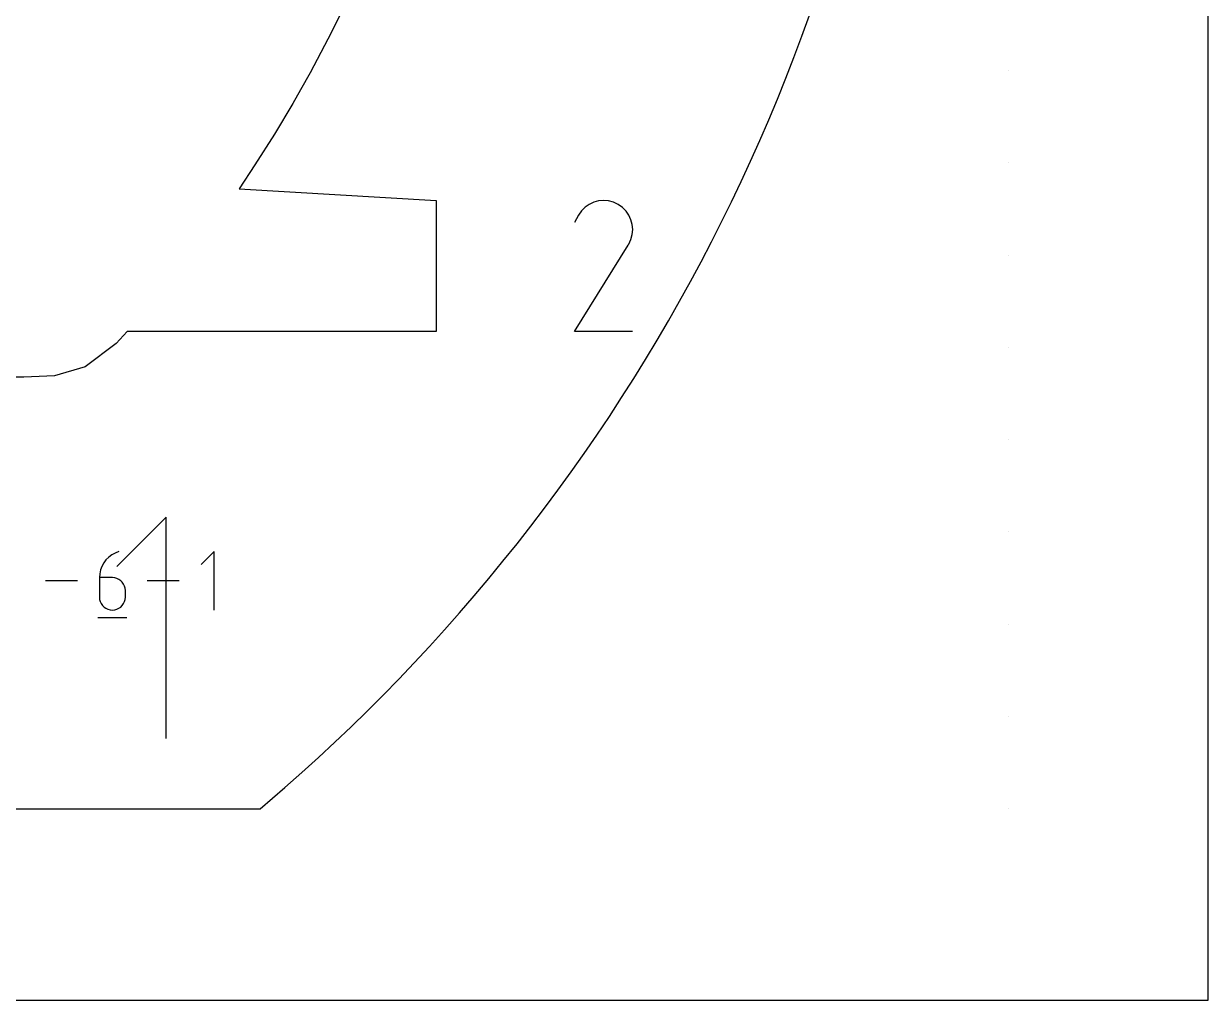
# Model space of a CAD drawing. Header units: metres. Extents: x 0 to 18, y 0 to 24.
# Drawn here: x 16.395 to 18, y 0 to 1.323 of the extents above; entities that cross this region are included whole.
import ezdxf

# ---------------------------------------------------------------- set-up
doc = ezdxf.new("R2010")
doc.units = ezdxf.units.M

msp = doc.modelspace()

# ---------------------------------------------------------------- linework, layer by layer
at = {"layer": 'annotation', "color": 1}
for p, q in [((17.728715, 1.25935), (17.728715, 1.25935)), ((17.728715, 1.25935), (17.728715, 1.25935)), ((17.728715, 1.25935), (17.728715, 1.25935)), ((17.728715, 1.25935), (17.728715, 1.25935)), ((17.728715, 1.25935), (17.728715, 1.25935)), ((17.728715, 1.25935), (17.728715, 1.25935)), ((17.728715, 1.25935), (17.728715, 1.25935)), ((17.728715, 1.25935), (17.728715, 1.25935)), ((17.728715, 1.25935), (17.728715, 1.25935)), ((17.728715, 1.25935), (17.728715, 1.25935)), ((17.728715, 1.25935), (17.728715, 1.25935)), ((17.728715, 1.25935), (17.728715, 1.25935)), ((17.728715, 1.25935), (17.728715, 1.25935)), ((17.728715, 1.25935), (17.728715, 1.25935)), ((17.728715, 1.25935), (17.728715, 1.25935)), ((17.728715, 1.25935), (17.728715, 1.25935)), ((17.728715, 1.25935), (17.728715, 1.25935)), ((17.728715, 1.25935), (17.728715, 1.25935)), ((17.728715, 1.25935), (17.728715, 1.25935)), ((17.728715, 1.25935), (17.728715, 1.25935)), ((17.728715, 1.25935), (17.728715, 1.25935)), ((17.728715, 1.25935), (17.728715, 1.25935)), ((17.728715, 1.25935), (17.728715, 1.25935)), ((17.728715, 1.25935), (17.728715, 1.25935)), ((17.728715, 1.25935), (17.728715, 1.25935)), ((17.728715, 1.25935), (17.728715, 1.25935)), ((17.728715, 1.25935), (17.728715, 1.25935)), ((17.728715, 1.25935), (17.728715, 1.25935)), ((17.728715, 1.25935), (17.728715, 1.25935)), ((17.728715, 1.25935), (17.728715, 1.25935)), ((17.728715, 1.25935), (17.728715, 1.25935)), ((17.728715, 1.25935), (17.728715, 1.25935)), ((17.728715, 1.25935), (17.728715, 1.25935)), ((17.728715, 1.25935), (17.728715, 1.25935)), ((17.728715, 1.25935), (17.728715, 1.25935)), ((17.728715, 1.25935), (17.728715, 1.25935)), ((17.728715, 1.25935), (17.728715, 1.25935)), ((17.728715, 1.25935), (17.728715, 1.25935)), ((17.728715, 1.25935), (17.728715, 1.25935)), ((17.728715, 1.25935), (17.728715, 1.25935)), ((17.728715, 1.25935), (17.728715, 1.25935)), ((17.728715, 1.25935), (17.728715, 1.25935)), ((17.728715, 1.25935), (17.728715, 1.25935)), ((17.728715, 1.25935), (17.728715, 1.25935)), ((17.728715, 1.25935), (17.728715, 1.25935)), ((17.728715, 1.25935), (17.728715, 1.25935)), ((17.728715, 1.25935), (17.728715, 1.25935)), ((17.728715, 1.25935), (17.728715, 1.25935)), ((17.728715, 1.25935), (17.728715, 1.25935)), ((17.728715, 1.25935), (17.728715, 1.25935)), ((17.728715, 1.25935), (17.728715, 1.25935)), ((17.728715, 1.25935), (17.728715, 1.25935)), ((17.728715, 1.25935), (17.728715, 1.25935)), ((17.728715, 1.25935), (17.728715, 1.25935)), ((17.728715, 1.13435), (17.728715, 1.13435)), ((17.728715, 1.13435), (17.728715, 1.13435)), ((17.728715, 1.13435), (17.728715, 1.13435)), ((17.728715, 1.13435), (17.728715, 1.13435)), ((17.728715, 1.13435), (17.728715, 1.13435)), ((17.728715, 1.13435), (17.728715, 1.13435)), ((17.728715, 1.13435), (17.728715, 1.13435)), ((17.728715, 1.13435), (17.728715, 1.13435)), ((17.728715, 1.13435), (17.728715, 1.13435)), ((17.728715, 1.13435), (17.728715, 1.13435)), ((17.728715, 1.13435), (17.728715, 1.13435)), ((17.728715, 1.13435), (17.728715, 1.13435)), ((17.728715, 1.13435), (17.728715, 1.13435)), ((17.728715, 1.13435), (17.728715, 1.13435)), ((17.728715, 1.13435), (17.728715, 1.13435)), ((17.728715, 1.13435), (17.728715, 1.13435)), ((17.728715, 1.13435), (17.728715, 1.13435)), ((17.728715, 1.13435), (17.728715, 1.13435)), ((17.728715, 1.13435), (17.728715, 1.13435)), ((17.728715, 1.13435), (17.728715, 1.13435)), ((17.728715, 1.13435), (17.728715, 1.13435)), ((17.728715, 1.13435), (17.728715, 1.13435)), ((17.728715, 1.13435), (17.728715, 1.13435)), ((17.728715, 1.13435), (17.728715, 1.13435)), ((17.728715, 1.13435), (17.728715, 1.13435)), ((17.728715, 1.13435), (17.728715, 1.13435)), ((17.728715, 1.13435), (17.728715, 1.13435)), ((17.728715, 1.13435), (17.728715, 1.13435)), ((17.728715, 1.13435), (17.728715, 1.13435)), ((17.728715, 1.13435), (17.728715, 1.13435)), ((17.728715, 1.13435), (17.728715, 1.13435)), ((17.728715, 1.13435), (17.728715, 1.13435)), ((17.728715, 1.13435), (17.728715, 1.13435)), ((17.728715, 1.13435), (17.728715, 1.13435)), ((17.728715, 1.13435), (17.728715, 1.13435)), ((17.728715, 1.13435), (17.728715, 1.13435)), ((17.728715, 1.13435), (17.728715, 1.13435)), ((17.728715, 1.13435), (17.728715, 1.13435)), ((17.728715, 1.13435), (17.728715, 1.13435)), ((17.728715, 1.13435), (17.728715, 1.13435)), ((17.728715, 1.13435), (17.728715, 1.13435)), ((17.728715, 1.13435), (17.728715, 1.13435)), ((17.728715, 1.13435), (17.728715, 1.13435)), ((17.728715, 1.13435), (17.728715, 1.13435)), ((17.728715, 1.13435), (17.728715, 1.13435)), ((17.728715, 1.13435), (17.728715, 1.13435)), ((17.728715, 1.13435), (17.728715, 1.13435)), ((17.728715, 1.13435), (17.728715, 1.13435)), ((17.728715, 1.13435), (17.728715, 1.13435)), ((17.728715, 1.13435), (17.728715, 1.13435)), ((17.728715, 1.13435), (17.728715, 1.13435)), ((17.728715, 1.13435), (17.728715, 1.13435)), ((17.728715, 1.13435), (17.728715, 1.13435)), ((17.728715, 1.13435), (17.728715, 1.13435)), ((17.728715, 1.13435), (17.728715, 1.13435)), ((17.728715, 1.13435), (17.728715, 1.13435)), ((17.728715, 1.13435), (17.728715, 1.13435)), ((17.728715, 1.13435), (17.728715, 1.13435)), ((17.728715, 1.13435), (17.728715, 1.13435)), ((17.728715, 1.13435), (17.728715, 1.13435)), ((17.728715, 1.13435), (17.728715, 1.13435)), ((17.728715, 1.13435), (17.728715, 1.13435)), ((17.728715, 1.13435), (17.728715, 1.13435)), ((17.728715, 1.13435), (17.728715, 1.13435)), ((17.728715, 1.13435), (17.728715, 1.13435)), ((17.728715, 1.13435), (17.728715, 1.13435)), ((17.728715, 1.13435), (17.728715, 1.13435)), ((17.728715, 1.13435), (17.728715, 1.13435)), ((17.728715, 1.13435), (17.728715, 1.13435)), ((17.728715, 1.13435), (17.728715, 1.13435)), ((17.728715, 1.13435), (17.728715, 1.13435)), ((17.728715, 1.13435), (17.728715, 1.13435)), ((17.728715, 1.13435), (17.728715, 1.13435)), ((17.728715, 1.13435), (17.728715, 1.13435)), ((17.728715, 1.13435), (17.728715, 1.13435)), ((17.728715, 1.13435), (17.728715, 1.13435)), ((17.728715, 1.13435), (17.728715, 1.13435)), ((17.728715, 1.13435), (17.728715, 1.13435)), ((17.728715, 1.13435), (17.728715, 1.13435)), ((17.728715, 1.13435), (17.728715, 1.13435)), ((17.728715, 1.13435), (17.728715, 1.13435)), ((17.728715, 1.13435), (17.728715, 1.13435)), ((17.728715, 1.13435), (17.728715, 1.13435)), ((17.728715, 1.13435), (17.728715, 1.13435)), ((17.728715, 1.13435), (17.728715, 1.13435)), ((17.728715, 1.13435), (17.728715, 1.13435)), ((17.728715, 1.13435), (17.728715, 1.13435)), ((17.728715, 1.13435), (17.728715, 1.13435)), ((17.728715, 1.13435), (17.728715, 1.13435)), ((17.728715, 1.13435), (17.728715, 1.13435)), ((17.728715, 1.13435), (17.728715, 1.13435)), ((17.728715, 1.13435), (17.728715, 1.13435)), ((17.728715, 1.13435), (17.728715, 1.13435)), ((17.728715, 1.13435), (17.728715, 1.13435)), ((17.728715, 1.13435), (17.728715, 1.13435)), ((17.728715, 1.13435), (17.728715, 1.13435)), ((17.728715, 1.13435), (17.728715, 1.13435)), ((17.728715, 1.13435), (17.728715, 1.13435)), ((17.728715, 1.13435), (17.728715, 1.13435)), ((17.728715, 1.13435), (17.728715, 1.13435)), ((17.728715, 1.13435), (17.728715, 1.13435)), ((17.728715, 1.13435), (17.728715, 1.13435)), ((17.728715, 1.13435), (17.728715, 1.13435)), ((17.728715, 1.13435), (17.728715, 1.13435)), ((17.728715, 1.13435), (17.728715, 1.13435)), ((17.728715, 1.13435), (17.728715, 1.13435)), ((17.728715, 1.13435), (17.728715, 1.13435)), ((17.728715, 1.13435), (17.728715, 1.13435)), ((17.728715, 1.13435), (17.728715, 1.13435)), ((17.728715, 1.13435), (17.728715, 1.13435)), ((17.728715, 1.13435), (17.728715, 1.13435)), ((17.728715, 1.13435), (17.728715, 1.13435)), ((17.728715, 1.13435), (17.728715, 1.13435)), ((17.728715, 1.13435), (17.728715, 1.13435)), ((17.728715, 1.13435), (17.728715, 1.13435)), ((17.728715, 1.13435), (17.728715, 1.13435)), ((17.728715, 1.13435), (17.728715, 1.13435)), ((17.728715, 1.13435), (17.728715, 1.13435)), ((17.728715, 1.13435), (17.728715, 1.13435)), ((17.728715, 1.13435), (17.728715, 1.13435)), ((17.728715, 1.13435), (17.728715, 1.13435)), ((17.728715, 1.13435), (17.728715, 1.13435)), ((17.728715, 1.13435), (17.728715, 1.13435)), ((17.728715, 1.13435), (17.728715, 1.13435)), ((17.728715, 1.13435), (17.728715, 1.13435)), ((17.728715, 1.13435), (17.728715, 1.13435)), ((17.728715, 1.13435), (17.728715, 1.13435)), ((17.728715, 1.13435), (17.728715, 1.13435)), ((17.728715, 1.13435), (17.728715, 1.13435)), ((17.728715, 1.13435), (17.728715, 1.13435)), ((17.728715, 1.13435), (17.728715, 1.13435)), ((17.728715, 1.13435), (17.728715, 1.13435)), ((17.728715, 1.13435), (17.728715, 1.13435)), ((17.728715, 1.13435), (17.728715, 1.13435)), ((17.161364, 1.078097), (17.155763, 1.074235)), ((17.167486, 1.080919), (17.161364, 1.078097)), ((17.173979, 1.082661), (17.167486, 1.080919)), ((17.180693, 1.083284), (17.173979, 1.082661)), ((17.187479, 1.08275), (17.180693, 1.083284)), ((17.194186, 1.081019), (17.187479, 1.08275)), ((17.200664, 1.078053), (17.194186, 1.081019)), ((17.206458, 1.073939), (17.200664, 1.078053)), ((17.200664, 1.078053), (17.200664, 1.078053)), ((17.146724, 1.063544), (17.141546, 1.053611)), ((17.150833, 1.069371), (17.146724, 1.063544)), ((17.155763, 1.074235), (17.150833, 1.069371)), ((17.211302, 1.069002), (17.206458, 1.073939)), ((17.215154, 1.063393), (17.211302, 1.069002)), ((17.21797, 1.057264), (17.215154, 1.063393)), ((17.219707, 1.050767), (17.21797, 1.057264)), ((17.220322, 1.044051), (17.219707, 1.050767)), ((17.219773, 1.03727), (17.220322, 1.044051)), ((17.215006, 1.024113), (17.218015, 1.030573)), ((17.218015, 1.030573), (17.219773, 1.03727)), ((17.141434, 0.905721), (17.214305, 1.023033)), ((17.214305, 1.023033), (17.214392, 1.023141)), ((17.214305, 1.023033), (17.214305, 1.023033)), ((17.214392, 1.023141), (17.214475, 1.023249)), ((17.214475, 1.023249), (17.214556, 1.02336)), ((17.214556, 1.02336), (17.214634, 1.023473)), ((17.214634, 1.023473), (17.21471, 1.02359)), ((17.21471, 1.02359), (17.214785, 1.023712)), ((17.214785, 1.023712), (17.214859, 1.023839)), ((17.214859, 1.023839), (17.214932, 1.023972)), ((17.214932, 1.023972), (17.215006, 1.024113)), ((17.215006, 1.024113), (17.215006, 1.024113)), ((17.728715, 1.00935), (17.728715, 1.00935)), ((17.728715, 1.00935), (17.728715, 1.00935)), ((17.728715, 1.00935), (17.728715, 1.00935)), ((17.728715, 1.00935), (17.728715, 1.00935)), ((17.728715, 1.00935), (17.728715, 1.00935)), ((17.728715, 1.00935), (17.728715, 1.00935)), ((17.728715, 1.00935), (17.728715, 1.00935)), ((17.728715, 1.00935), (17.728715, 1.00935)), ((17.728715, 1.00935), (17.728715, 1.00935)), ((17.728715, 1.00935), (17.728715, 1.00935)), ((17.728715, 1.00935), (17.728715, 1.00935)), ((17.728715, 1.00935), (17.728715, 1.00935)), ((17.728715, 1.00935), (17.728715, 1.00935)), ((17.728715, 1.00935), (17.728715, 1.00935)), ((17.728715, 1.00935), (17.728715, 1.00935)), ((17.728715, 1.00935), (17.728715, 1.00935)), ((17.728715, 1.00935), (17.728715, 1.00935)), ((17.728715, 1.00935), (17.728715, 1.00935)), ((17.728715, 1.00935), (17.728715, 1.00935)), ((17.728715, 1.00935), (17.728715, 1.00935)), ((17.728715, 1.00935), (17.728715, 1.00935)), ((17.728715, 1.00935), (17.728715, 1.00935)), ((17.728715, 1.00935), (17.728715, 1.00935)), ((17.728715, 1.00935), (17.728715, 1.00935)), ((17.728715, 1.00935), (17.728715, 1.00935)), ((17.728715, 1.00935), (17.728715, 1.00935)), ((17.728715, 1.00935), (17.728715, 1.00935)), ((17.728715, 1.00935), (17.728715, 1.00935)), ((17.728715, 1.00935), (17.728715, 1.00935)), ((17.728715, 1.00935), (17.728715, 1.00935)), ((17.728715, 1.00935), (17.728715, 1.00935)), ((17.728715, 1.00935), (17.728715, 1.00935)), ((17.728715, 1.00935), (17.728715, 1.00935)), ((17.728715, 1.00935), (17.728715, 1.00935)), ((17.728715, 1.00935), (17.728715, 1.00935)), ((17.728715, 1.00935), (17.728715, 1.00935)), ((17.728715, 1.00935), (17.728715, 1.00935)), ((17.728715, 1.00935), (17.728715, 1.00935)), ((17.728715, 1.00935), (17.728715, 1.00935)), ((17.728715, 1.00935), (17.728715, 1.00935)), ((17.728715, 1.00935), (17.728715, 1.00935)), ((17.728715, 1.00935), (17.728715, 1.00935)), ((17.728715, 1.00935), (17.728715, 1.00935)), ((17.728715, 1.00935), (17.728715, 1.00935)), ((17.728715, 1.00935), (17.728715, 1.00935)), ((17.728715, 1.00935), (17.728715, 1.00935)), ((17.728715, 1.00935), (17.728715, 1.00935)), ((17.728715, 1.00935), (17.728715, 1.00935)), ((17.728715, 1.00935), (17.728715, 1.00935)), ((17.728715, 1.00935), (17.728715, 1.00935)), ((17.728715, 1.00935), (17.728715, 1.00935)), ((17.728715, 1.00935), (17.728715, 1.00935)), ((17.728715, 1.00935), (17.728715, 1.00935)), ((17.728715, 1.00935), (17.728715, 1.00935)), ((17.728715, 1.00935), (17.728715, 1.00935)), ((17.728715, 1.00935), (17.728715, 1.00935)), ((17.728715, 1.00935), (17.728715, 1.00935)), ((17.728715, 1.00935), (17.728715, 1.00935)), ((17.728715, 1.00935), (17.728715, 1.00935)), ((17.728715, 1.00935), (17.728715, 1.00935)), ((17.728715, 1.00935), (17.728715, 1.00935)), ((17.728715, 1.00935), (17.728715, 1.00935)), ((17.728715, 1.00935), (17.728715, 1.00935)), ((17.728715, 1.00935), (17.728715, 1.00935)), ((17.728715, 1.00935), (17.728715, 1.00935)), ((17.728715, 1.00935), (17.728715, 1.00935)), ((17.728715, 1.00935), (17.728715, 1.00935)), ((17.728715, 1.00935), (17.728715, 1.00935)), ((17.728715, 1.00935), (17.728715, 1.00935)), ((17.728715, 1.00935), (17.728715, 1.00935)), ((17.728715, 1.00935), (17.728715, 1.00935)), ((17.728715, 1.00935), (17.728715, 1.00935)), ((17.728715, 1.00935), (17.728715, 1.00935)), ((17.728715, 1.00935), (17.728715, 1.00935)), ((17.728715, 1.00935), (17.728715, 1.00935)), ((17.728715, 1.00935), (17.728715, 1.00935)), ((17.728715, 1.00935), (17.728715, 1.00935)), ((17.728715, 1.00935), (17.728715, 1.00935)), ((17.728715, 1.00935), (17.728715, 1.00935)), ((17.728715, 1.00935), (17.728715, 1.00935)), ((17.728715, 1.00935), (17.728715, 1.00935)), ((17.728715, 1.00935), (17.728715, 1.00935)), ((17.728715, 1.00935), (17.728715, 1.00935)), ((17.728715, 1.00935), (17.728715, 1.00935)), ((17.728715, 1.00935), (17.728715, 1.00935)), ((17.728715, 1.00935), (17.728715, 1.00935)), ((17.728715, 1.00935), (17.728715, 1.00935)), ((17.728715, 1.00935), (17.728715, 1.00935)), ((17.728715, 1.00935), (17.728715, 1.00935)), ((17.728715, 1.00935), (17.728715, 1.00935)), ((17.728715, 1.00935), (17.728715, 1.00935)), ((17.728715, 1.00935), (17.728715, 1.00935)), ((17.728715, 1.00935), (17.728715, 1.00935)), ((17.728715, 1.00935), (17.728715, 1.00935)), ((17.728715, 1.00935), (17.728715, 1.00935)), ((17.728715, 1.00935), (17.728715, 1.00935)), ((17.728715, 1.00935), (17.728715, 1.00935)), ((17.728715, 1.00935), (17.728715, 1.00935)), ((17.728715, 1.00935), (17.728715, 1.00935)), ((17.728715, 1.00935), (17.728715, 1.00935)), ((17.220295, 0.905721), (17.141434, 0.905721)), ((17.728715, 0.88435), (17.728715, 0.88435)), ((17.728715, 0.88435), (17.728715, 0.88435)), ((17.728715, 0.88435), (17.728715, 0.88435)), ((17.728715, 0.88435), (17.728715, 0.88435)), ((17.728715, 0.88435), (17.728715, 0.88435)), ((17.728715, 0.88435), (17.728715, 0.88435)), ((17.728715, 0.88435), (17.728715, 0.88435)), ((17.728715, 0.88435), (17.728715, 0.88435)), ((17.728715, 0.88435), (17.728715, 0.88435)), ((17.728715, 0.88435), (17.728715, 0.88435)), ((17.728715, 0.88435), (17.728715, 0.88435)), ((17.728715, 0.88435), (17.728715, 0.88435)), ((17.728715, 0.88435), (17.728715, 0.88435)), ((17.728715, 0.88435), (17.728715, 0.88435)), ((17.728715, 0.88435), (17.728715, 0.88435)), ((17.728715, 0.88435), (17.728715, 0.88435)), ((17.728715, 0.88435), (17.728715, 0.88435)), ((17.728715, 0.88435), (17.728715, 0.88435)), ((17.728715, 0.88435), (17.728715, 0.88435)), ((17.728715, 0.88435), (17.728715, 0.88435)), ((17.728715, 0.88435), (17.728715, 0.88435)), ((17.728715, 0.88435), (17.728715, 0.88435)), ((17.728715, 0.88435), (17.728715, 0.88435)), ((17.728715, 0.88435), (17.728715, 0.88435)), ((17.728715, 0.88435), (17.728715, 0.88435)), ((17.728715, 0.88435), (17.728715, 0.88435)), ((17.728715, 0.88435), (17.728715, 0.88435)), ((17.728715, 0.88435), (17.728715, 0.88435)), ((17.728715, 0.88435), (17.728715, 0.88435)), ((17.728715, 0.88435), (17.728715, 0.88435)), ((17.728715, 0.88435), (17.728715, 0.88435)), ((17.728715, 0.88435), (17.728715, 0.88435)), ((17.728715, 0.88435), (17.728715, 0.88435)), ((17.728715, 0.88435), (17.728715, 0.88435)), ((17.728715, 0.88435), (17.728715, 0.88435)), ((17.728715, 0.88435), (17.728715, 0.88435)), ((17.728715, 0.88435), (17.728715, 0.88435)), ((17.728715, 0.88435), (17.728715, 0.88435)), ((17.728715, 0.88435), (17.728715, 0.88435)), ((17.728715, 0.88435), (17.728715, 0.88435)), ((17.728715, 0.88435), (17.728715, 0.88435)), ((17.728715, 0.88435), (17.728715, 0.88435)), ((17.728715, 0.88435), (17.728715, 0.88435)), ((17.728715, 0.88435), (17.728715, 0.88435)), ((17.728715, 0.88435), (17.728715, 0.88435)), ((17.728715, 0.88435), (17.728715, 0.88435)), ((17.728715, 0.88435), (17.728715, 0.88435)), ((17.728715, 0.88435), (17.728715, 0.88435)), ((17.728715, 0.88435), (17.728715, 0.88435)), ((17.728715, 0.88435), (17.728715, 0.88435)), ((17.728715, 0.88435), (17.728715, 0.88435)), ((17.728715, 0.88435), (17.728715, 0.88435)), ((17.728715, 0.88435), (17.728715, 0.88435)), ((17.728715, 0.88435), (17.728715, 0.88435)), ((17.728715, 0.88435), (17.728715, 0.88435)), ((17.728715, 0.88435), (17.728715, 0.88435)), ((17.728715, 0.88435), (17.728715, 0.88435)), ((17.728715, 0.75935), (17.728715, 0.75935)), ((17.728715, 0.75935), (17.728715, 0.75935)), ((17.728715, 0.75935), (17.728715, 0.75935)), ((17.728715, 0.75935), (17.728715, 0.75935)), ((17.728715, 0.75935), (17.728715, 0.75935)), ((17.728715, 0.75935), (17.728715, 0.75935)), ((17.728715, 0.75935), (17.728715, 0.75935)), ((17.728715, 0.75935), (17.728715, 0.75935)), ((17.728715, 0.75935), (17.728715, 0.75935)), ((17.728715, 0.75935), (17.728715, 0.75935)), ((17.728715, 0.75935), (17.728715, 0.75935)), ((17.728715, 0.75935), (17.728715, 0.75935)), ((17.728715, 0.75935), (17.728715, 0.75935)), ((17.728715, 0.75935), (17.728715, 0.75935)), ((17.728715, 0.75935), (17.728715, 0.75935)), ((17.728715, 0.75935), (17.728715, 0.75935)), ((17.728715, 0.75935), (17.728715, 0.75935)), ((17.728715, 0.75935), (17.728715, 0.75935)), ((17.728715, 0.75935), (17.728715, 0.75935)), ((17.728715, 0.75935), (17.728715, 0.75935)), ((17.728715, 0.75935), (17.728715, 0.75935)), ((17.728715, 0.75935), (17.728715, 0.75935)), ((17.728715, 0.75935), (17.728715, 0.75935)), ((17.728715, 0.75935), (17.728715, 0.75935)), ((17.728715, 0.75935), (17.728715, 0.75935)), ((17.728715, 0.75935), (17.728715, 0.75935)), ((17.728715, 0.75935), (17.728715, 0.75935)), ((17.728715, 0.75935), (17.728715, 0.75935)), ((17.728715, 0.75935), (17.728715, 0.75935)), ((17.728715, 0.75935), (17.728715, 0.75935)), ((17.728715, 0.75935), (17.728715, 0.75935)), ((17.728715, 0.75935), (17.728715, 0.75935)), ((17.728715, 0.75935), (17.728715, 0.75935)), ((17.728715, 0.75935), (17.728715, 0.75935)), ((17.728715, 0.75935), (17.728715, 0.75935)), ((17.728715, 0.75935), (17.728715, 0.75935)), ((17.728715, 0.75935), (17.728715, 0.75935)), ((17.728715, 0.75935), (17.728715, 0.75935)), ((17.728715, 0.75935), (17.728715, 0.75935)), ((17.728715, 0.75935), (17.728715, 0.75935)), ((17.728715, 0.75935), (17.728715, 0.75935)), ((17.728715, 0.75935), (17.728715, 0.75935)), ((17.728715, 0.75935), (17.728715, 0.75935)), ((17.728715, 0.75935), (17.728715, 0.75935)), ((17.728715, 0.75935), (17.728715, 0.75935)), ((17.728715, 0.75935), (17.728715, 0.75935)), ((17.728715, 0.75935), (17.728715, 0.75935)), ((17.728715, 0.75935), (17.728715, 0.75935)), ((17.728715, 0.75935), (17.728715, 0.75935)), ((17.728715, 0.75935), (17.728715, 0.75935)), ((17.728715, 0.75935), (17.728715, 0.75935)), ((17.728715, 0.75935), (17.728715, 0.75935)), ((17.728715, 0.75935), (17.728715, 0.75935)), ((17.728715, 0.75935), (17.728715, 0.75935)), ((17.728715, 0.75935), (17.728715, 0.75935)), ((17.728715, 0.75935), (17.728715, 0.75935)), ((17.728715, 0.75935), (17.728715, 0.75935)), ((17.728715, 0.75935), (17.728715, 0.75935)), ((17.728715, 0.75935), (17.728715, 0.75935)), ((17.728715, 0.75935), (17.728715, 0.75935)), ((17.728715, 0.75935), (17.728715, 0.75935)), ((17.728715, 0.75935), (17.728715, 0.75935)), ((17.728715, 0.75935), (17.728715, 0.75935)), ((17.728715, 0.75935), (17.728715, 0.75935)), ((17.728715, 0.75935), (17.728715, 0.75935)), ((17.728715, 0.75935), (17.728715, 0.75935)), ((17.728715, 0.75935), (17.728715, 0.75935)), ((17.728715, 0.75935), (17.728715, 0.75935)), ((17.728715, 0.75935), (17.728715, 0.75935)), ((17.728715, 0.75935), (17.728715, 0.75935)), ((17.728715, 0.75935), (17.728715, 0.75935)), ((17.728715, 0.75935), (17.728715, 0.75935)), ((17.728715, 0.75935), (17.728715, 0.75935)), ((17.728715, 0.75935), (17.728715, 0.75935)), ((17.728715, 0.75935), (17.728715, 0.75935)), ((17.728715, 0.75935), (17.728715, 0.75935)), ((17.728715, 0.75935), (17.728715, 0.75935)), ((17.728715, 0.75935), (17.728715, 0.75935)), ((17.728715, 0.75935), (17.728715, 0.75935)), ((17.728715, 0.75935), (17.728715, 0.75935)), ((17.728715, 0.75935), (17.728715, 0.75935)), ((17.728715, 0.75935), (17.728715, 0.75935)), ((17.728715, 0.75935), (17.728715, 0.75935)), ((17.728715, 0.75935), (17.728715, 0.75935)), ((17.728715, 0.75935), (17.728715, 0.75935)), ((17.728715, 0.75935), (17.728715, 0.75935)), ((17.728715, 0.75935), (17.728715, 0.75935)), ((17.728715, 0.75935), (17.728715, 0.75935)), ((17.728715, 0.75935), (17.728715, 0.75935)), ((17.728715, 0.75935), (17.728715, 0.75935)), ((17.728715, 0.75935), (17.728715, 0.75935)), ((17.728715, 0.75935), (17.728715, 0.75935)), ((17.728715, 0.75935), (17.728715, 0.75935)), ((17.728715, 0.75935), (17.728715, 0.75935)), ((17.728715, 0.75935), (17.728715, 0.75935)), ((17.728715, 0.75935), (17.728715, 0.75935)), ((17.728715, 0.75935), (17.728715, 0.75935)), ((17.728715, 0.75935), (17.728715, 0.75935)), ((17.728715, 0.75935), (17.728715, 0.75935)), ((17.728715, 0.75935), (17.728715, 0.75935)), ((17.728715, 0.75935), (17.728715, 0.75935)), ((17.728715, 0.75935), (17.728715, 0.75935)), ((17.728715, 0.75935), (17.728715, 0.75935)), ((17.728715, 0.75935), (17.728715, 0.75935)), ((17.728715, 0.75935), (17.728715, 0.75935)), ((17.728715, 0.75935), (17.728715, 0.75935)), ((17.728715, 0.75935), (17.728715, 0.75935)), ((17.728715, 0.75935), (17.728715, 0.75935)), ((17.728715, 0.75935), (17.728715, 0.75935)), ((17.728715, 0.75935), (17.728715, 0.75935)), ((17.728715, 0.75935), (17.728715, 0.75935)), ((17.728715, 0.75935), (17.728715, 0.75935)), ((17.728715, 0.75935), (17.728715, 0.75935)), ((17.728715, 0.75935), (17.728715, 0.75935)), ((17.728715, 0.75935), (17.728715, 0.75935)), ((17.728715, 0.75935), (17.728715, 0.75935)), ((17.728715, 0.75935), (17.728715, 0.75935)), ((17.728715, 0.75935), (17.728715, 0.75935)), ((17.728715, 0.75935), (17.728715, 0.75935)), ((17.728715, 0.75935), (17.728715, 0.75935)), ((17.728715, 0.75935), (17.728715, 0.75935)), ((17.728715, 0.75935), (17.728715, 0.75935)), ((17.728715, 0.75935), (17.728715, 0.75935)), ((17.728715, 0.75935), (17.728715, 0.75935)), ((17.728715, 0.75935), (17.728715, 0.75935)), ((17.728715, 0.75935), (17.728715, 0.75935)), ((17.728715, 0.75935), (17.728715, 0.75935)), ((17.728715, 0.75935), (17.728715, 0.75935)), ((17.728715, 0.75935), (17.728715, 0.75935)), ((17.728715, 0.75935), (17.728715, 0.75935)), ((17.728715, 0.75935), (17.728715, 0.75935)), ((17.728715, 0.75935), (17.728715, 0.75935)), ((17.728715, 0.75935), (17.728715, 0.75935)), ((17.728715, 0.75935), (17.728715, 0.75935)), ((17.728715, 0.75935), (17.728715, 0.75935)), ((17.728715, 0.75935), (17.728715, 0.75935)), ((17.728715, 0.75935), (17.728715, 0.75935)), ((17.728715, 0.75935), (17.728715, 0.75935)), ((17.728715, 0.75935), (17.728715, 0.75935)), ((17.728715, 0.75935), (17.728715, 0.75935)), ((17.728715, 0.75935), (17.728715, 0.75935)), ((17.728715, 0.75935), (17.728715, 0.75935)), ((17.728715, 0.75935), (17.728715, 0.75935)), ((17.728715, 0.75935), (17.728715, 0.75935)), ((17.728715, 0.75935), (17.728715, 0.75935)), ((17.728715, 0.75935), (17.728715, 0.75935)), ((17.728715, 0.75935), (17.728715, 0.75935)), ((17.728715, 0.75935), (17.728715, 0.75935)), ((17.728715, 0.75935), (17.728715, 0.75935)), ((17.728715, 0.75935), (17.728715, 0.75935)), ((17.728715, 0.75935), (17.728715, 0.75935)), ((17.728715, 0.75935), (17.728715, 0.75935)), ((17.728715, 0.75935), (17.728715, 0.75935)), ((17.728715, 0.75935), (17.728715, 0.75935)), ((17.728715, 0.75935), (17.728715, 0.75935)), ((17.728715, 0.75935), (17.728715, 0.75935)), ((17.728715, 0.75935), (17.728715, 0.75935)), ((17.728715, 0.75935), (17.728715, 0.75935)), ((17.728715, 0.75935), (17.728715, 0.75935)), ((17.728715, 0.75935), (17.728715, 0.75935)), ((17.728715, 0.75935), (17.728715, 0.75935)), ((17.728715, 0.75935), (17.728715, 0.75935)), ((17.728715, 0.75935), (17.728715, 0.75935)), ((17.728715, 0.75935), (17.728715, 0.75935)), ((17.728715, 0.75935), (17.728715, 0.75935)), ((17.728715, 0.75935), (17.728715, 0.75935)), ((17.728715, 0.75935), (17.728715, 0.75935)), ((17.728715, 0.75935), (17.728715, 0.75935)), ((17.728715, 0.75935), (17.728715, 0.75935)), ((17.728715, 0.75935), (17.728715, 0.75935)), ((17.728715, 0.75935), (17.728715, 0.75935)), ((17.728715, 0.75935), (17.728715, 0.75935)), ((17.728715, 0.75935), (17.728715, 0.75935)), ((17.728715, 0.75935), (17.728715, 0.75935)), ((17.728715, 0.75935), (17.728715, 0.75935)), ((17.728715, 0.75935), (17.728715, 0.75935)), ((16.588335, 0.654402), (16.521641, 0.587689)), ((16.588335, 0.354402), (16.588335, 0.654402)), ((17.728715, 0.63435), (17.728715, 0.63435)), ((17.728715, 0.63435), (17.728715, 0.63435)), ((17.728715, 0.63435), (17.728715, 0.63435)), ((17.728715, 0.63435), (17.728715, 0.63435)), ((17.728715, 0.63435), (17.728715, 0.63435)), ((17.728715, 0.63435), (17.728715, 0.63435)), ((17.728715, 0.63435), (17.728715, 0.63435)), ((17.728715, 0.63435), (17.728715, 0.63435)), ((17.728715, 0.63435), (17.728715, 0.63435)), ((17.728715, 0.63435), (17.728715, 0.63435)), ((17.728715, 0.63435), (17.728715, 0.63435)), ((17.728715, 0.63435), (17.728715, 0.63435)), ((17.728715, 0.63435), (17.728715, 0.63435)), ((17.728715, 0.63435), (17.728715, 0.63435)), ((17.728715, 0.63435), (17.728715, 0.63435)), ((17.728715, 0.63435), (17.728715, 0.63435)), ((17.728715, 0.63435), (17.728715, 0.63435)), ((17.728715, 0.63435), (17.728715, 0.63435)), ((17.728715, 0.63435), (17.728715, 0.63435)), ((17.728715, 0.63435), (17.728715, 0.63435)), ((17.728715, 0.63435), (17.728715, 0.63435)), ((17.728715, 0.63435), (17.728715, 0.63435)), ((17.728715, 0.63435), (17.728715, 0.63435)), ((17.728715, 0.63435), (17.728715, 0.63435)), ((17.728715, 0.63435), (17.728715, 0.63435)), ((17.728715, 0.63435), (17.728715, 0.63435)), ((17.728715, 0.63435), (17.728715, 0.63435)), ((17.728715, 0.63435), (17.728715, 0.63435)), ((17.728715, 0.63435), (17.728715, 0.63435)), ((17.728715, 0.63435), (17.728715, 0.63435)), ((17.728715, 0.63435), (17.728715, 0.63435)), ((17.728715, 0.63435), (17.728715, 0.63435)), ((17.728715, 0.63435), (17.728715, 0.63435)), ((17.728715, 0.63435), (17.728715, 0.63435)), ((17.728715, 0.63435), (17.728715, 0.63435)), ((17.728715, 0.63435), (17.728715, 0.63435)), ((17.728715, 0.63435), (17.728715, 0.63435)), ((17.728715, 0.63435), (17.728715, 0.63435)), ((17.728715, 0.63435), (17.728715, 0.63435)), ((17.728715, 0.63435), (17.728715, 0.63435)), ((17.728715, 0.63435), (17.728715, 0.63435)), ((17.728715, 0.63435), (17.728715, 0.63435)), ((17.728715, 0.63435), (17.728715, 0.63435)), ((17.728715, 0.63435), (17.728715, 0.63435)), ((17.728715, 0.63435), (17.728715, 0.63435)), ((17.728715, 0.63435), (17.728715, 0.63435)), ((17.728715, 0.63435), (17.728715, 0.63435)), ((17.728715, 0.63435), (17.728715, 0.63435)), ((17.728715, 0.63435), (17.728715, 0.63435)), ((17.728715, 0.63435), (17.728715, 0.63435)), ((17.728715, 0.63435), (17.728715, 0.63435)), ((17.728715, 0.63435), (17.728715, 0.63435)), ((17.728715, 0.63435), (17.728715, 0.63435)), ((17.728715, 0.63435), (17.728715, 0.63435)), ((17.728715, 0.63435), (17.728715, 0.63435)), ((17.728715, 0.63435), (17.728715, 0.63435)), ((17.728715, 0.63435), (17.728715, 0.63435)), ((17.728715, 0.63435), (17.728715, 0.63435)), ((17.728715, 0.63435), (17.728715, 0.63435)), ((17.728715, 0.63435), (17.728715, 0.63435)), ((17.728715, 0.63435), (17.728715, 0.63435)), ((17.728715, 0.63435), (17.728715, 0.63435)), ((17.728715, 0.63435), (17.728715, 0.63435)), ((17.728715, 0.63435), (17.728715, 0.63435)), ((17.728715, 0.63435), (17.728715, 0.63435)), ((17.728715, 0.63435), (17.728715, 0.63435)), ((17.728715, 0.63435), (17.728715, 0.63435)), ((17.728715, 0.63435), (17.728715, 0.63435)), ((17.728715, 0.63435), (17.728715, 0.63435)), ((17.728715, 0.63435), (17.728715, 0.63435)), ((17.728715, 0.63435), (17.728715, 0.63435)), ((17.728715, 0.63435), (17.728715, 0.63435)), ((17.728715, 0.63435), (17.728715, 0.63435)), ((17.728715, 0.63435), (17.728715, 0.63435)), ((17.728715, 0.63435), (17.728715, 0.63435)), ((17.728715, 0.63435), (17.728715, 0.63435)), ((17.728715, 0.63435), (17.728715, 0.63435)), ((17.728715, 0.63435), (17.728715, 0.63435)), ((17.728715, 0.63435), (17.728715, 0.63435)), ((17.728715, 0.63435), (17.728715, 0.63435)), ((17.728715, 0.63435), (17.728715, 0.63435)), ((17.728715, 0.63435), (17.728715, 0.63435)), ((17.728715, 0.63435), (17.728715, 0.63435)), ((17.728715, 0.63435), (17.728715, 0.63435)), ((17.728715, 0.63435), (17.728715, 0.63435)), ((17.728715, 0.63435), (17.728715, 0.63435)), ((17.728715, 0.63435), (17.728715, 0.63435)), ((17.728715, 0.63435), (17.728715, 0.63435)), ((17.728715, 0.63435), (17.728715, 0.63435)), ((17.728715, 0.63435), (17.728715, 0.63435)), ((17.728715, 0.63435), (17.728715, 0.63435)), ((17.728715, 0.63435), (17.728715, 0.63435)), ((17.728715, 0.63435), (17.728715, 0.63435)), ((17.728715, 0.63435), (17.728715, 0.63435)), ((17.728715, 0.63435), (17.728715, 0.63435)), ((17.728715, 0.63435), (17.728715, 0.63435)), ((17.728715, 0.63435), (17.728715, 0.63435)), ((17.728715, 0.63435), (17.728715, 0.63435)), ((17.728715, 0.63435), (17.728715, 0.63435)), ((17.728715, 0.63435), (17.728715, 0.63435)), ((17.728715, 0.63435), (17.728715, 0.63435)), ((17.728715, 0.63435), (17.728715, 0.63435)), ((17.728715, 0.63435), (17.728715, 0.63435)), ((17.728715, 0.63435), (17.728715, 0.63435)), ((17.728715, 0.63435), (17.728715, 0.63435)), ((17.728715, 0.63435), (17.728715, 0.63435)), ((17.728715, 0.63435), (17.728715, 0.63435)), ((17.728715, 0.63435), (17.728715, 0.63435)), ((17.728715, 0.63435), (17.728715, 0.63435)), ((17.728715, 0.63435), (17.728715, 0.63435)), ((17.728715, 0.63435), (17.728715, 0.63435)), ((17.728715, 0.63435), (17.728715, 0.63435)), ((17.728715, 0.63435), (17.728715, 0.63435)), ((17.728715, 0.63435), (17.728715, 0.63435)), ((17.728715, 0.63435), (17.728715, 0.63435)), ((17.728715, 0.63435), (17.728715, 0.63435)), ((17.728715, 0.63435), (17.728715, 0.63435)), ((17.728715, 0.63435), (17.728715, 0.63435)), ((17.728715, 0.63435), (17.728715, 0.63435)), ((16.50693, 0.596454), (16.50384, 0.592328)), ((16.510577, 0.600116), (16.50693, 0.596454)), ((16.514732, 0.60325), (16.510577, 0.600116)), ((16.51935, 0.605792), (16.514732, 0.60325)), ((16.524382, 0.607679), (16.51935, 0.605792)), ((16.524382, 0.607679), (16.524382, 0.607679)), ((16.653296, 0.607679), (16.63571, 0.590088)), ((16.653296, 0.528576), (16.653296, 0.607679)), ((16.498385, 0.5778), (16.497996, 0.572453)), ((16.499521, 0.582937), (16.498385, 0.5778)), ((16.501355, 0.587801), (16.499521, 0.582937)), ((16.50384, 0.592328), (16.501355, 0.587801)), ((16.46834, 0.568127), (16.425088, 0.568127)), ((16.497996, 0.572453), (16.497996, 0.546161)), ((16.515562, 0.572453), (16.497996, 0.572453)), ((16.518721, 0.572171), (16.515562, 0.572453)), ((16.521694, 0.571358), (16.518721, 0.572171)), ((16.524431, 0.570063), (16.521694, 0.571358)), ((16.526882, 0.568334), (16.524431, 0.570063)), ((16.528999, 0.566222), (16.526882, 0.568334)), ((16.530731, 0.563774), (16.528999, 0.566222)), ((16.53203, 0.561041), (16.530731, 0.563774)), ((16.606051, 0.568127), (16.562799, 0.568127)), ((16.497996, 0.546161), (16.497996, 0.546161)), ((16.497996, 0.546161), (16.49828, 0.543001)), ((16.532845, 0.55807), (16.53203, 0.561041)), ((16.533128, 0.554912), (16.532845, 0.55807)), ((16.532845, 0.543001), (16.533128, 0.546161)), ((16.533128, 0.546161), (16.533128, 0.554912)), ((16.533128, 0.554912), (16.533128, 0.554912)), ((16.49828, 0.543001), (16.499097, 0.540027)), ((16.499097, 0.540027), (16.500399, 0.537287)), ((16.500399, 0.537287), (16.502134, 0.534833)), ((16.502134, 0.534833), (16.504252, 0.532713)), ((16.504252, 0.532713), (16.506704, 0.530978)), ((16.506704, 0.530978), (16.50944, 0.529676)), ((16.50944, 0.529676), (16.512409, 0.528859)), ((16.518721, 0.528859), (16.521694, 0.529676)), ((16.521694, 0.529676), (16.524431, 0.530978)), ((16.524431, 0.530978), (16.526882, 0.532713)), ((16.526882, 0.532713), (16.528999, 0.534833)), ((16.528999, 0.534833), (16.530731, 0.537287)), ((16.530731, 0.537287), (16.53203, 0.540027)), ((16.53203, 0.540027), (16.532845, 0.543001)), ((16.495796, 0.518688), (16.535348, 0.518688)), ((16.512409, 0.528859), (16.515562, 0.528576)), ((16.515562, 0.528576), (16.518721, 0.528859)), ((16.515562, 0.528576), (16.515562, 0.528576)), ((17.728715, 0.50935), (17.728715, 0.50935)), ((17.728715, 0.50935), (17.728715, 0.50935)), ((17.728715, 0.50935), (17.728715, 0.50935)), ((17.728715, 0.50935), (17.728715, 0.50935)), ((17.728715, 0.50935), (17.728715, 0.50935)), ((17.728715, 0.50935), (17.728715, 0.50935)), ((17.728715, 0.50935), (17.728715, 0.50935)), ((17.728715, 0.50935), (17.728715, 0.50935)), ((17.728715, 0.50935), (17.728715, 0.50935)), ((17.728715, 0.50935), (17.728715, 0.50935)), ((17.728715, 0.50935), (17.728715, 0.50935)), ((17.728715, 0.50935), (17.728715, 0.50935)), ((17.728715, 0.50935), (17.728715, 0.50935)), ((17.728715, 0.50935), (17.728715, 0.50935)), ((17.728715, 0.50935), (17.728715, 0.50935)), ((17.728715, 0.50935), (17.728715, 0.50935)), ((17.728715, 0.50935), (17.728715, 0.50935)), ((17.728715, 0.50935), (17.728715, 0.50935)), ((17.728715, 0.50935), (17.728715, 0.50935)), ((17.728715, 0.50935), (17.728715, 0.50935)), ((17.728715, 0.50935), (17.728715, 0.50935)), ((17.728715, 0.50935), (17.728715, 0.50935)), ((17.728715, 0.50935), (17.728715, 0.50935)), ((17.728715, 0.50935), (17.728715, 0.50935)), ((17.728715, 0.50935), (17.728715, 0.50935)), ((17.728715, 0.50935), (17.728715, 0.50935)), ((17.728715, 0.50935), (17.728715, 0.50935)), ((17.728715, 0.50935), (17.728715, 0.50935)), ((17.728715, 0.50935), (17.728715, 0.50935)), ((17.728715, 0.50935), (17.728715, 0.50935)), ((17.728715, 0.50935), (17.728715, 0.50935)), ((17.728715, 0.50935), (17.728715, 0.50935)), ((17.728715, 0.50935), (17.728715, 0.50935)), ((17.728715, 0.50935), (17.728715, 0.50935)), ((17.728715, 0.50935), (17.728715, 0.50935)), ((17.728715, 0.50935), (17.728715, 0.50935)), ((17.728715, 0.50935), (17.728715, 0.50935)), ((17.728715, 0.50935), (17.728715, 0.50935)), ((17.728715, 0.50935), (17.728715, 0.50935)), ((17.728715, 0.50935), (17.728715, 0.50935)), ((17.728715, 0.50935), (17.728715, 0.50935)), ((17.728715, 0.50935), (17.728715, 0.50935)), ((17.728715, 0.50935), (17.728715, 0.50935)), ((17.728715, 0.50935), (17.728715, 0.50935)), ((17.728715, 0.50935), (17.728715, 0.50935)), ((17.728715, 0.50935), (17.728715, 0.50935)), ((17.728715, 0.50935), (17.728715, 0.50935)), ((17.728715, 0.50935), (17.728715, 0.50935)), ((17.728715, 0.50935), (17.728715, 0.50935)), ((17.728715, 0.50935), (17.728715, 0.50935)), ((17.728715, 0.50935), (17.728715, 0.50935)), ((17.728715, 0.50935), (17.728715, 0.50935)), ((17.728715, 0.50935), (17.728715, 0.50935)), ((17.728715, 0.50935), (17.728715, 0.50935)), ((17.728715, 0.50935), (17.728715, 0.50935)), ((17.728715, 0.50935), (17.728715, 0.50935)), ((17.728715, 0.50935), (17.728715, 0.50935)), ((17.728715, 0.50935), (17.728715, 0.50935)), ((17.728715, 0.50935), (17.728715, 0.50935)), ((17.728715, 0.50935), (17.728715, 0.50935)), ((17.728715, 0.50935), (17.728715, 0.50935)), ((17.728715, 0.50935), (17.728715, 0.50935)), ((17.728715, 0.50935), (17.728715, 0.50935)), ((17.728715, 0.50935), (17.728715, 0.50935)), ((17.728715, 0.50935), (17.728715, 0.50935)), ((17.728715, 0.50935), (17.728715, 0.50935)), ((17.728715, 0.50935), (17.728715, 0.50935)), ((17.728715, 0.50935), (17.728715, 0.50935)), ((17.728715, 0.50935), (17.728715, 0.50935)), ((17.728715, 0.50935), (17.728715, 0.50935)), ((17.728715, 0.50935), (17.728715, 0.50935)), ((17.728715, 0.50935), (17.728715, 0.50935)), ((17.728715, 0.50935), (17.728715, 0.50935)), ((17.728715, 0.50935), (17.728715, 0.50935)), ((17.728715, 0.50935), (17.728715, 0.50935)), ((17.728715, 0.50935), (17.728715, 0.50935)), ((17.728715, 0.38435), (17.728715, 0.38435)), ((17.728715, 0.38435), (17.728715, 0.38435)), ((17.728715, 0.38435), (17.728715, 0.38435)), ((17.728715, 0.38435), (17.728715, 0.38435)), ((17.728715, 0.38435), (17.728715, 0.38435)), ((17.728715, 0.38435), (17.728715, 0.38435)), ((17.728715, 0.38435), (17.728715, 0.38435)), ((17.728715, 0.38435), (17.728715, 0.38435)), ((17.728715, 0.38435), (17.728715, 0.38435)), ((17.728715, 0.38435), (17.728715, 0.38435)), ((17.728715, 0.38435), (17.728715, 0.38435)), ((17.728715, 0.38435), (17.728715, 0.38435)), ((17.728715, 0.38435), (17.728715, 0.38435)), ((17.728715, 0.38435), (17.728715, 0.38435)), ((17.728715, 0.38435), (17.728715, 0.38435)), ((17.728715, 0.38435), (17.728715, 0.38435)), ((17.728715, 0.38435), (17.728715, 0.38435)), ((17.728715, 0.38435), (17.728715, 0.38435)), ((17.728715, 0.38435), (17.728715, 0.38435)), ((17.728715, 0.38435), (17.728715, 0.38435)), ((17.728715, 0.38435), (17.728715, 0.38435)), ((17.728715, 0.38435), (17.728715, 0.38435)), ((17.728715, 0.38435), (17.728715, 0.38435)), ((17.728715, 0.38435), (17.728715, 0.38435)), ((17.728715, 0.38435), (17.728715, 0.38435)), ((17.728715, 0.38435), (17.728715, 0.38435)), ((17.728715, 0.38435), (17.728715, 0.38435)), ((17.728715, 0.38435), (17.728715, 0.38435)), ((17.728715, 0.38435), (17.728715, 0.38435)), ((17.728715, 0.38435), (17.728715, 0.38435)), ((17.728715, 0.38435), (17.728715, 0.38435)), ((17.728715, 0.38435), (17.728715, 0.38435)), ((17.728715, 0.38435), (17.728715, 0.38435)), ((17.728715, 0.38435), (17.728715, 0.38435)), ((17.728715, 0.38435), (17.728715, 0.38435)), ((17.728715, 0.38435), (17.728715, 0.38435)), ((17.728715, 0.38435), (17.728715, 0.38435)), ((17.728715, 0.38435), (17.728715, 0.38435)), ((17.728715, 0.38435), (17.728715, 0.38435)), ((17.728715, 0.38435), (17.728715, 0.38435)), ((17.728715, 0.38435), (17.728715, 0.38435)), ((17.728715, 0.38435), (17.728715, 0.38435)), ((17.728715, 0.38435), (17.728715, 0.38435)), ((17.728715, 0.38435), (17.728715, 0.38435)), ((17.728715, 0.38435), (17.728715, 0.38435)), ((17.728715, 0.38435), (17.728715, 0.38435)), ((17.728715, 0.38435), (17.728715, 0.38435)), ((17.728715, 0.38435), (17.728715, 0.38435)), ((17.728715, 0.38435), (17.728715, 0.38435)), ((17.728715, 0.38435), (17.728715, 0.38435)), ((17.728715, 0.38435), (17.728715, 0.38435)), ((17.728715, 0.38435), (17.728715, 0.38435)), ((17.728715, 0.38435), (17.728715, 0.38435)), ((17.728715, 0.38435), (17.728715, 0.38435)), ((17.728715, 0.38435), (17.728715, 0.38435)), ((17.728715, 0.38435), (17.728715, 0.38435)), ((17.728715, 0.38435), (17.728715, 0.38435)), ((17.728715, 0.38435), (17.728715, 0.38435)), ((17.728715, 0.38435), (17.728715, 0.38435)), ((17.728715, 0.38435), (17.728715, 0.38435)), ((17.728715, 0.38435), (17.728715, 0.38435)), ((17.728715, 0.38435), (17.728715, 0.38435)), ((17.728715, 0.38435), (17.728715, 0.38435)), ((17.728715, 0.38435), (17.728715, 0.38435)), ((17.728715, 0.38435), (17.728715, 0.38435)), ((17.728715, 0.38435), (17.728715, 0.38435)), ((17.728715, 0.38435), (17.728715, 0.38435)), ((17.728715, 0.38435), (17.728715, 0.38435)), ((17.728715, 0.38435), (17.728715, 0.38435)), ((17.728715, 0.38435), (17.728715, 0.38435)), ((17.728715, 0.38435), (17.728715, 0.38435)), ((17.728715, 0.38435), (17.728715, 0.38435)), ((17.728715, 0.38435), (17.728715, 0.38435)), ((17.728715, 0.38435), (17.728715, 0.38435)), ((17.728715, 0.38435), (17.728715, 0.38435)), ((17.728715, 0.38435), (17.728715, 0.38435)), ((17.728715, 0.38435), (17.728715, 0.38435)), ((17.728715, 0.38435), (17.728715, 0.38435)), ((17.728715, 0.38435), (17.728715, 0.38435)), ((17.728715, 0.38435), (17.728715, 0.38435)), ((17.728715, 0.38435), (17.728715, 0.38435)), ((17.728715, 0.38435), (17.728715, 0.38435)), ((17.728715, 0.38435), (17.728715, 0.38435)), ((17.728715, 0.38435), (17.728715, 0.38435)), ((17.728715, 0.38435), (17.728715, 0.38435)), ((17.728715, 0.38435), (17.728715, 0.38435)), ((17.728715, 0.38435), (17.728715, 0.38435)), ((17.728715, 0.38435), (17.728715, 0.38435)), ((17.728715, 0.38435), (17.728715, 0.38435)), ((17.728715, 0.38435), (17.728715, 0.38435)), ((17.728715, 0.38435), (17.728715, 0.38435)), ((17.728715, 0.38435), (17.728715, 0.38435)), ((17.728715, 0.38435), (17.728715, 0.38435)), ((17.728715, 0.38435), (17.728715, 0.38435)), ((17.728715, 0.38435), (17.728715, 0.38435)), ((17.728715, 0.38435), (17.728715, 0.38435)), ((17.728715, 0.25935), (17.728715, 0.25935)), ((17.728715, 0.25935), (17.728715, 0.25935)), ((17.728715, 0.25935), (17.728715, 0.25935)), ((17.728715, 0.25935), (17.728715, 0.25935)), ((17.728715, 0.25935), (17.728715, 0.25935)), ((17.728715, 0.25935), (17.728715, 0.25935)), ((17.728715, 0.25935), (17.728715, 0.25935)), ((17.728715, 0.25935), (17.728715, 0.25935)), ((17.728715, 0.25935), (17.728715, 0.25935)), ((17.728715, 0.25935), (17.728715, 0.25935)), ((17.728715, 0.25935), (17.728715, 0.25935)), ((17.728715, 0.25935), (17.728715, 0.25935)), ((17.728715, 0.25935), (17.728715, 0.25935)), ((17.728715, 0.25935), (17.728715, 0.25935)), ((17.728715, 0.25935), (17.728715, 0.25935)), ((17.728715, 0.25935), (17.728715, 0.25935)), ((17.728715, 0.25935), (17.728715, 0.25935)), ((17.728715, 0.25935), (17.728715, 0.25935)), ((17.728715, 0.25935), (17.728715, 0.25935)), ((17.728715, 0.25935), (17.728715, 0.25935)), ((17.728715, 0.25935), (17.728715, 0.25935)), ((17.728715, 0.25935), (17.728715, 0.25935)), ((17.728715, 0.25935), (17.728715, 0.25935)), ((17.728715, 0.25935), (17.728715, 0.25935)), ((17.728715, 0.25935), (17.728715, 0.25935)), ((17.728715, 0.25935), (17.728715, 0.25935)), ((17.728715, 0.25935), (17.728715, 0.25935)), ((17.728715, 0.25935), (17.728715, 0.25935)), ((17.728715, 0.25935), (17.728715, 0.25935)), ((17.728715, 0.25935), (17.728715, 0.25935)), ((17.728715, 0.25935), (17.728715, 0.25935)), ((17.728715, 0.25935), (17.728715, 0.25935)), ((17.728715, 0.25935), (17.728715, 0.25935)), ((17.728715, 0.25935), (17.728715, 0.25935)), ((17.728715, 0.25935), (17.728715, 0.25935)), ((17.728715, 0.25935), (17.728715, 0.25935)), ((17.728715, 0.25935), (17.728715, 0.25935)), ((17.728715, 0.25935), (17.728715, 0.25935)), ((17.728715, 0.25935), (17.728715, 0.25935)), ((17.728715, 0.25935), (17.728715, 0.25935)), ((17.728715, 0.25935), (17.728715, 0.25935)), ((17.728715, 0.25935), (17.728715, 0.25935)), ((17.728715, 0.25935), (17.728715, 0.25935)), ((17.728715, 0.25935), (17.728715, 0.25935)), ((17.728715, 0.25935), (17.728715, 0.25935)), ((17.728715, 0.25935), (17.728715, 0.25935)), ((17.728715, 0.25935), (17.728715, 0.25935)), ((17.728715, 0.25935), (17.728715, 0.25935)), ((17.728715, 0.25935), (17.728715, 0.25935)), ((17.728715, 0.25935), (17.728715, 0.25935)), ((17.728715, 0.25935), (17.728715, 0.25935)), ((17.728715, 0.25935), (17.728715, 0.25935)), ((17.728715, 0.25935), (17.728715, 0.25935)), ((17.728715, 0.25935), (17.728715, 0.25935)), ((17.728715, 0.25935), (17.728715, 0.25935)), ((17.728715, 0.25935), (17.728715, 0.25935)), ((17.728715, 0.25935), (17.728715, 0.25935)), ((17.728715, 0.25935), (17.728715, 0.25935)), ((17.728715, 0.25935), (17.728715, 0.25935)), ((17.728715, 0.25935), (17.728715, 0.25935)), ((17.728715, 0.25935), (17.728715, 0.25935)), ((17.728715, 0.25935), (17.728715, 0.25935)), ((17.728715, 0.25935), (17.728715, 0.25935)), ((17.728715, 0.25935), (17.728715, 0.25935)), ((17.728715, 0.25935), (17.728715, 0.25935)), ((17.728715, 0.25935), (17.728715, 0.25935)), ((17.728715, 0.25935), (17.728715, 0.25935)), ((17.728715, 0.25935), (17.728715, 0.25935)), ((17.728715, 0.25935), (17.728715, 0.25935)), ((17.728715, 0.25935), (17.728715, 0.25935)), ((17.728715, 0.25935), (17.728715, 0.25935)), ((17.728715, 0.25935), (17.728715, 0.25935)), ((17.728715, 0.25935), (17.728715, 0.25935)), ((17.728715, 0.25935), (17.728715, 0.25935)), ((17.728715, 0.25935), (17.728715, 0.25935)), ((17.728715, 0.25935), (17.728715, 0.25935)), ((17.728715, 0.25935), (17.728715, 0.25935)), ((17.728715, 0.25935), (17.728715, 0.25935)), ((17.728715, 0.25935), (17.728715, 0.25935)), ((17.728715, 0.25935), (17.728715, 0.25935)), ((17.728715, 0.25935), (17.728715, 0.25935)), ((17.728715, 0.25935), (17.728715, 0.25935)), ((17.728715, 0.25935), (17.728715, 0.25935)), ((17.728715, 0.25935), (17.728715, 0.25935)), ((17.728715, 0.25935), (17.728715, 0.25935)), ((17.728715, 0.25935), (17.728715, 0.25935)), ((17.728715, 0.25935), (17.728715, 0.25935)), ((17.728715, 0.25935), (17.728715, 0.25935)), ((17.728715, 0.25935), (17.728715, 0.25935)), ((17.728715, 0.25935), (17.728715, 0.25935)), ((17.728715, 0.25935), (17.728715, 0.25935)), ((17.728715, 0.25935), (17.728715, 0.25935)), ((17.728715, 0.25935), (17.728715, 0.25935))]:
    msp.add_line(p, q, dxfattribs=at)
at = {"layer": 'boundary', "color": 5}
for p, q in [((16.826389, 1.339764), (16.812192, 1.311247)), ((17.449468, 1.305701), (17.459818, 1.334328)), ((16.812192, 1.311247), (16.7834, 1.256423)), ((17.438756, 1.277202), (17.449468, 1.305701)), ((17.427717, 1.248836), (17.438756, 1.277202)), ((16.7834, 1.256423), (16.770521, 1.23338)), ((17.416316, 1.220606), (17.427717, 1.248836)), ((16.770521, 1.23338), (16.759928, 1.214746)), ((17.404586, 1.192517), (17.416316, 1.220606)), ((16.759928, 1.214746), (16.735076, 1.173083)), ((17.392512, 1.164574), (17.404586, 1.192517)), ((16.735076, 1.173083), (16.708727, 1.13141)), ((17.380095, 1.136779), (17.392512, 1.164574)), ((16.708727, 1.13141), (16.687183, 1.099015)), ((17.367333, 1.109138), (17.380095, 1.136779)), ((17.354258, 1.081654), (17.367333, 1.109138)), ((16.687183, 1.099015), (16.95393, 1.083255)), ((16.95393, 1.083255), (16.95393, 0.905755)), ((17.340823, 1.054331), (17.354258, 1.081654)), ((17.327078, 1.027174), (17.340823, 1.054331)), ((17.312985, 1.000186), (17.327078, 1.027174)), ((17.298582, 0.973372), (17.312985, 1.000186)), ((17.283853, 0.946735), (17.298582, 0.973372)), ((17.268775, 0.92028), (17.283853, 0.946735)), ((17.253404, 0.89401), (17.268775, 0.92028)), ((16.53548, 0.905755), (16.520505, 0.889825)), ((16.95393, 0.905755), (16.53548, 0.905755)), ((16.520505, 0.889825), (16.478835, 0.858114)), ((17.237707, 0.867929), (17.253404, 0.89401)), ((17.22168, 0.842041), (17.237707, 0.867929)), ((16.478835, 0.858114), (16.437169, 0.845853)), ((16.395498, 0.844199), (16.353828, 0.844159)), ((16.437169, 0.845853), (16.395498, 0.844199)), ((17.205358, 0.81635), (17.22168, 0.842041)), ((17.188707, 0.79086), (17.205358, 0.81635)), ((17.171763, 0.765575), (17.188707, 0.79086)), ((17.154506, 0.740497), (17.171763, 0.765575)), ((17.136951, 0.715632), (17.154506, 0.740497)), ((17.119086, 0.690983), (17.136951, 0.715632)), ((17.100912, 0.666552), (17.119086, 0.690983)), ((17.082456, 0.642345), (17.100912, 0.666552)), ((17.063707, 0.618364), (17.082456, 0.642345)), ((17.044662, 0.594614), (17.063707, 0.618364)), ((17.025338, 0.571097), (17.044662, 0.594614)), ((17.005718, 0.547817), (17.025338, 0.571097)), ((16.98582, 0.524778), (17.005718, 0.547817)), ((16.965643, 0.501982), (16.98582, 0.524778)), ((16.945203, 0.479435), (16.965643, 0.501982)), ((16.924468, 0.457137), (16.945203, 0.479435)), ((16.903473, 0.435094), (16.924468, 0.457137)), ((16.88221, 0.413308), (16.903473, 0.435094)), ((16.860688, 0.391783), (16.88221, 0.413308)), ((16.838904, 0.370521), (16.860688, 0.391783)), ((16.816857, 0.349526), (16.838904, 0.370521)), ((16.794563, 0.328801), (16.816857, 0.349526)), ((16.772023, 0.308349), (16.794563, 0.328801)), ((16.74922, 0.288173), (16.772023, 0.308349)), ((16.715621, 0.25935), (16.74922, 0.288173)), ((16.111114, 0.25935), (16.715621, 0.25935))]:
    msp.add_line(p, q, dxfattribs=at)
at = {"layer": 'frame', "color": 5}
for p, q in [((18, 0), (18, 24)), ((0, 0), (18, 0))]:
    msp.add_line(p, q, dxfattribs=at)

doc.saveas('drawing.dxf')
